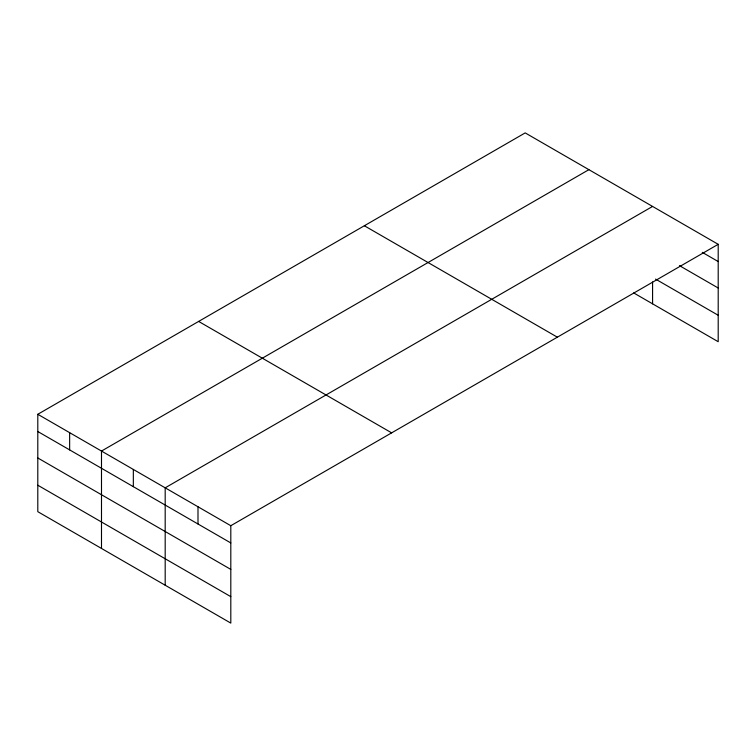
<?xml version="1.0" encoding="UTF-8"?>
<svg xmlns="http://www.w3.org/2000/svg" width="756" height="756" viewBox="0 0 756 756"><rect width="100%" height="100%" fill="white"/><g stroke="black" fill="none" stroke-linecap="round" stroke-linejoin="round"><path stroke-width="1.13" d="M718.2 244.32L525.193 132.895L37.8 414.288L37.8 511.68L230.807 623.105L230.807 525.713L718.2 244.32L718.2 341.712L633.67 292.912M588.886 169.665L101.493 451.058L101.493 548.45M652.579 206.435L165.186 487.828L165.186 585.22M702.296 252.362L718.2 261.548M679.427 265.621L718.2 288.008M655.565 279.096L718.2 315.261M364.354 225.751L557.361 337.185M198.639 321.423L391.646 432.857M37.8 414.288L230.807 525.713M37.8 431.515L230.807 542.94M37.8 457.966L230.807 569.4M37.8 485.22L230.807 596.654M652.579 281.969L652.579 303.827M197.996 506.775L197.996 524.002M133.339 469.448L133.339 486.675M69.647 432.678L69.647 449.905"/></g></svg>
